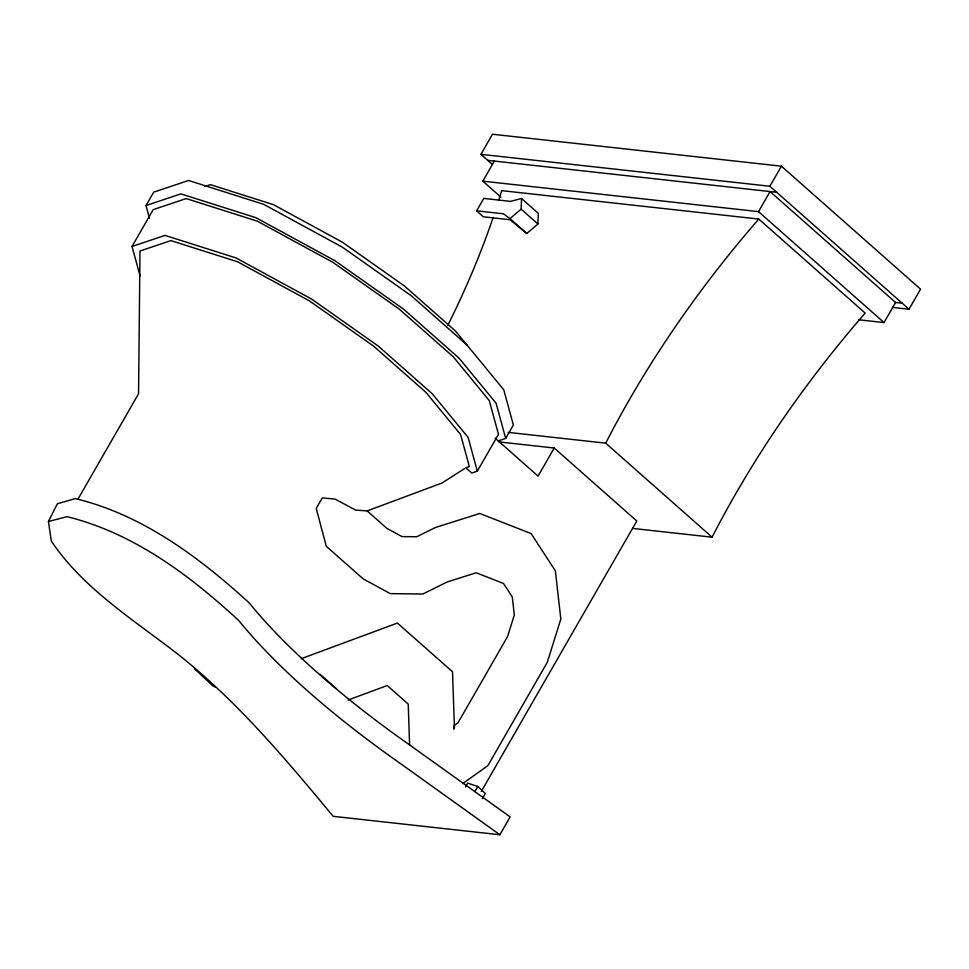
<?xml version="1.0" encoding="UTF-8"?>
<svg xmlns="http://www.w3.org/2000/svg" width="969" height="969" viewBox="0 0 969 969"><rect width="100%" height="100%" fill="white"/><g stroke="black" fill="none" stroke-linecap="round" stroke-linejoin="round"><path stroke-width="1.45" d="M476.627 210.842L503.396 213.798L509.948 218.606L521.14 209.147L521.516 198.5L510.542 201.37L483.773 198.415L476.627 210.842L483.349 216.79L510.118 219.745L526.748 233.468L537.952 224.009L538.316 213.35L521.516 198.5M48.45 521.504L57.341 503.771L75.279 498.611C142.14 514.612 199.093 557.199 249.094 602.779A421.176 125.946 29.9 0 0 411.219 746.082L510.154 816.903L499.895 834.757L333.166 816.322C285.685 759.03 237.575 701.762 179.132 655.165C134.182 620.16 83.734 589.2 51.309 541.114L48.45 521.504L67.091 516.683C133.201 532.962 189.609 575.089 238.834 620.632A421.176 125.946 29.9 0 0 400.96 763.923L499.895 834.757M149.456 218.243L145.992 205.561L153.696 192.165L188.567 180.476L263.653 204.326L342.432 247.204L411.256 295.739L466.755 344.794M140.069 275.995L132.026 246.465L153.187 209.643L186.205 198.572L257.282 221.15L332.755 262.236L399.434 309.256L453.419 356.967L489.284 400.585L498.49 434.342L477.317 471.152L471.746 473.029L465.835 467.797L469.347 466.622L460.59 434.5L425.997 392.445L373.695 346.212L309.39 300.862L237.587 261.787L170.944 240.615L139.996 250.995L138.555 393.765L78.029 499.023M492.276 164.342L480.951 154.325L492.494 134.243L781.414 166.183L920.55 289.162L909.007 309.232L892.449 307.403M500.912 197.143L482.816 181.155L494.372 161.072M498.248 440.919L505.685 438.424L513.376 425.04L503.771 389.804L455.539 331.107L404.606 286.097L342.239 242.105L273.428 204.653L210.418 184.643L204.847 186.508M481.327 791.382L636.803 521.007L554.207 448.017L538.061 476.106L495.05 438.097M480.951 154.325L769.858 186.254L781.414 166.183M482.816 181.155L758.509 211.63L770.064 191.547L895.586 302.485L902.2 303.224M465.435 786.949L467.639 783.122L477.765 786.465L485.348 793.478L482.417 798.577M474.834 791.564L477.765 786.465M858.57 319.758L884.031 322.568L895.586 302.485M462.685 783.594L487.879 765.643L547.267 662.36L560.833 619.07L555.37 570.874L531.133 533.58L479.764 513.461L435.578 527.463L416.743 536.753L401.978 536.584L386.934 528.408L367.142 510.917L355.647 510.094L335.056 499.083L322.289 497.921L316.233 508.446L326.274 546.262L363.23 578.929L390.289 593.634L422.835 594.009L447.303 581.933L476.191 572.776L503.517 583.483L512.262 596.928L514.309 615.012L507.526 636.657L457.986 722.813L454.34 725.406L453.686 729.173L454.425 727.816L452.535 671.771L397.411 623.067L301.323 658.641M464.575 468.596L441.888 483.059L367.142 510.917M348.089 700.03L387.237 685.531L408.215 704.075L409.608 745.367M145.992 205.561L180.876 193.861L255.961 217.71L334.729 260.588L403.552 309.123L459.064 358.179L496.08 403.189L505.685 438.424M132.026 246.465L165.033 235.394L236.109 257.972L311.582 299.046L378.261 346.066L432.259 393.789L468.112 437.394L477.317 471.152M487.758 160.345L776.678 192.274M632.563 528.408L712.082 537.189A651.447 351.202 -48.5 0 1 865.184 313.084L758.788 219.055L501.676 190.639A651.447 351.202 -48.5 0 1 498.684 200.462M508.168 432.38L605.698 443.16L712.082 537.189M499.011 441.912L554.207 448.017M215.457 687.263L212.32 685.349L194.357 668.61M769.858 186.254L909.007 309.232M758.509 211.63L884.031 322.568M521.14 209.147L537.952 224.009M509.948 218.606L526.748 233.468M320 674.254L337.042 689.31M493.136 217.444A651.447 351.202 -48.5 0 1 447.702 325.523M605.698 443.16A651.447 351.202 -48.5 0 1 758.788 219.055"/></g></svg>
